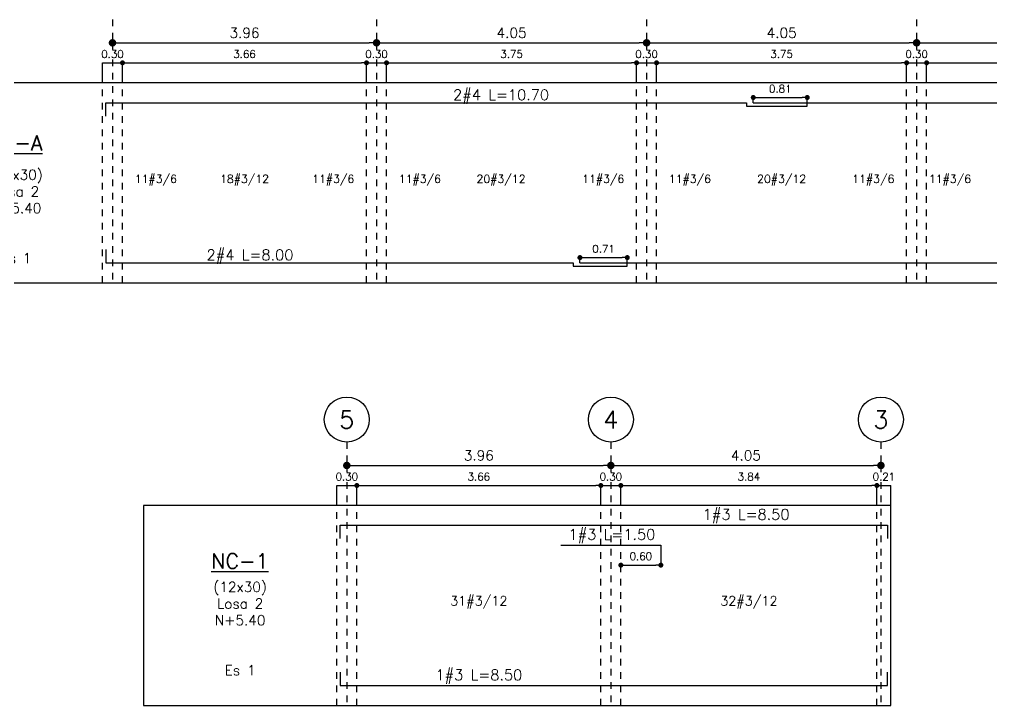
# Model space of a CAD drawing. Header units: millimetres. Extents: x -40 to 125, y -10 to 43.
# Drawn here: x 48.89 to 63.47, y 23.15 to 33.43 of the extents above; entities that cross this region are included whole.
import ezdxf
from ezdxf.enums import TextEntityAlignment as Align

# ---------------------------------------------------------------- set-up
doc = ezdxf.new("R2010")
doc.units = ezdxf.units.MM
doc.header["$LTSCALE"] = 0.01
doc.header["$PDMODE"] = 3
doc.linetypes.add('DASHDOT', pattern=[1, 0.5, -0.25, 0, -0.25])
doc.linetypes.add('DASHED2', pattern=[0.375, 0.25, -0.125])
for name, color, linetype in [('FC_BORDES', 4, 'Continuous'), ('FC_CIRCULO DE EJES', 3, 'Continuous'), ('FC_COTAS', 1, 'Continuous'), ('FC_COTAS @ 75', 1, 'Continuous'), ('FC_COTAS EJES', 1, 'Continuous'), ('FC_COTAS EJES @ 75', 1, 'Continuous'), ('FC_EJES', 1, 'DASHDOT'), ('FC_PROYECCION', 6, 'DASHED2'), ('FC_R-175', 5, 'Continuous'), ('FC_R-175 @ 75', 5, 'Continuous'), ('FC_R-60', 11, 'Continuous'), ('FC_R-80', 11, 'Continuous'), ('FC_R-80 @ 75', 11, 'Continuous'), ('FC_REFUERZO', 5, 'Continuous')]:
    doc.layers.add(name, color=color, linetype=linetype)
doc.styles.add('FC_TEXT', font='romans.shx', dxfattribs={"height": 0.002})
doc.styles.add('FC_TEXT1', font='romans.shx')
doc.styles.get("Standard").update_dxf_attribs({"font": 'romans.shx'})
doc.dimstyles.new('FC_COTAS', dxfattribs={"dimtxt": 0.0015, "dimasz": 0.001, "dimexe": 0, "dimexo": 0, "dimgap": 0.001, "dimtad": 1, "dimtih": 1, "dimtoh": 1, "dimzin": 0, "dimdsep": 46, "dimtxsty": 'FC_TEXT1', "dimblk": 'DOT', "dimcen": 0.09, "dimclrd": 256, "dimclre": 256, "dimclrt": 256, "dimadec": 0, "dimazin": 0, "dimtfac": 1, "dimtix": 1, "dimtmove": 2, "dimatfit": 3, "dimfxl": 1.002, "dimtolj": 1, "dimtzin": 0, "dimlwd": -1, "dimarcsym": 0})
doc.dimstyles.new('FC_COTAS EJES', dxfattribs={"dimtxt": 0.002, "dimasz": 0.0015, "dimexe": 0, "dimexo": 0, "dimgap": 0.001, "dimtad": 1, "dimtih": 1, "dimtoh": 1, "dimzin": 0, "dimdsep": 46, "dimtxsty": 'FC_TEXT1', "dimblk": 'DOT', "dimcen": 0.09, "dimclrd": 256, "dimclre": 256, "dimclrt": 256, "dimadec": 0, "dimazin": 0, "dimtfac": 1, "dimtix": 1, "dimtmove": 2, "dimatfit": 3, "dimfxl": 1.002, "dimtolj": 1, "dimtzin": 0, "dimlwd": -1, "dimarcsym": 0})

# ---------------------------------------------------------------- blocks, each defined once
blk = doc.blocks.new('*D639')
at = {"layer": 'Defpoints', "color": 0, "ltscale": 0.6, "transparency": 16777216}
for p in [(50.132, 32.484), (50.432, 32.484)]:
    blk.add_point(p, dxfattribs=at)
at = {"layer": 'FC_COTAS', "lineweight": -2, "ltscale": 0.6, "transparency": 16777216}
for p, q in [((50.132, 32.484), (50.132, 32.784)), ((50.432, 32.484), (50.432, 32.784))]:
    blk.add_line(p, q, dxfattribs=at)
at = {"layer": 'FC_COTAS', "ltscale": 0.6, "transparency": 16777216}
blk.add_line((50.132, 32.784), (50.432, 32.784), dxfattribs=at)
at = {"layer": 'FC_COTAS', "ltscale": 0.6, "transparency": 16777216, "insert": (50.282, 32.916), "char_height": 0.1125, "attachment_point": 5, "style": 'FC_TEXT1', "bg_fill": 3, "box_fill_scale": 1.1, "bg_fill_color": 256, "bg_fill_true_color": 13158600, "bg_fill_transparency": 0}
blk.add_mtext('\\A1;0.30', dxfattribs=at)
at = {"layer": 'Defpoints', "color": 0, "ltscale": 0.6, "transparency": 16777216}
blk.add_point((50.432, 32.784), dxfattribs=at)
blk = doc.blocks.new('_Dot')
at = {"color": 0, "linetype": 'ByBlock', "lineweight": -2}
blk.add_line((-0.5, 0), (-1, 0), dxfattribs=at)
at = {"color": 0, "linetype": 'ByBlock', "const_width": 0.5}
blk.add_lwpolyline([(-0.25, 0, 1), (0.25, 0, 1)], format="xyb", close=True, dxfattribs=at)
blk = doc.blocks.new('*D640')
at = {"layer": 'Defpoints', "color": 0, "ltscale": 0.6, "transparency": 16777216}
for p in [(54.092, 32.784), (50.432, 32.484), (54.092, 32.484)]:
    blk.add_point(p, dxfattribs=at)
at = {"layer": 'FC_COTAS', "lineweight": -2, "ltscale": 0.6, "transparency": 16777216}
for p, q in [((50.432, 32.484), (50.432, 32.784)), ((54.092, 32.484), (54.092, 32.784))]:
    blk.add_line(p, q, dxfattribs=at)
at = {"layer": 'FC_COTAS', "ltscale": 0.6, "transparency": 16777216}
blk.add_line((50.507, 32.784), (54.017, 32.784), dxfattribs=at)
at = {"layer": 'FC_COTAS', "ltscale": 0.6, "transparency": 16777216, "xscale": 0.075, "yscale": 0.075, "zscale": 0.075, "rotation": 180}
blk.add_blockref('_Dot', (50.432, 32.784), dxfattribs=at)
at = {"layer": 'FC_COTAS', "ltscale": 0.6, "transparency": 16777216, "xscale": 0.075, "yscale": 0.075, "zscale": 0.075}
blk.add_blockref('_Dot', (54.092, 32.784), dxfattribs=at)
at = {"layer": 'FC_COTAS', "ltscale": 0.6, "transparency": 16777216, "insert": (52.262, 32.916), "char_height": 0.1125, "attachment_point": 5, "style": 'FC_TEXT1'}
blk.add_mtext('\\A1;3.66', dxfattribs=at)
blk = doc.blocks.new('*D641')
at = {"layer": 'Defpoints', "color": 0, "ltscale": 0.6, "transparency": 16777216}
for p in [(54.092, 32.484), (54.392, 32.484)]:
    blk.add_point(p, dxfattribs=at)
at = {"layer": 'FC_COTAS', "lineweight": -2, "ltscale": 0.6, "transparency": 16777216}
for p, q in [((54.092, 32.484), (54.092, 32.784)), ((54.392, 32.484), (54.392, 32.784))]:
    blk.add_line(p, q, dxfattribs=at)
at = {"layer": 'FC_COTAS', "ltscale": 0.6, "transparency": 16777216}
blk.add_line((54.092, 32.784), (54.392, 32.784), dxfattribs=at)
at = {"layer": 'FC_COTAS', "ltscale": 0.6, "transparency": 16777216, "insert": (54.242, 32.916), "char_height": 0.1125, "attachment_point": 5, "style": 'FC_TEXT1', "bg_fill": 3, "box_fill_scale": 1.1, "bg_fill_color": 256, "bg_fill_true_color": 13158600, "bg_fill_transparency": 0}
blk.add_mtext('\\A1;0.30', dxfattribs=at)
at = {"layer": 'Defpoints', "color": 0, "ltscale": 0.6, "transparency": 16777216}
blk.add_point((54.392, 32.784), dxfattribs=at)
blk = doc.blocks.new('*D642')
at = {"layer": 'Defpoints', "color": 0, "ltscale": 0.6, "transparency": 16777216}
for p in [(50.282, 33.084), (54.242, 33.084), (54.242, 33.084)]:
    blk.add_point(p, dxfattribs=at)
at = {"layer": 'FC_COTAS EJES', "ltscale": 0.6, "transparency": 16777216}
blk.add_line((50.394, 33.084), (54.129, 33.084), dxfattribs=at)
at = {"layer": 'FC_COTAS EJES', "ltscale": 0.6, "transparency": 16777216, "xscale": 0.1125, "yscale": 0.1125, "zscale": 0.1125, "rotation": 180}
blk.add_blockref('_Dot', (50.282, 33.084), dxfattribs=at)
at = {"layer": 'FC_COTAS EJES', "ltscale": 0.6, "transparency": 16777216, "xscale": 0.1125, "yscale": 0.1125, "zscale": 0.1125}
blk.add_blockref('_Dot', (54.242, 33.084), dxfattribs=at)
at = {"layer": 'FC_COTAS EJES', "ltscale": 0.6, "transparency": 16777216, "insert": (52.262, 33.234), "char_height": 0.15, "attachment_point": 5, "style": 'FC_TEXT1'}
blk.add_mtext('\\A1;3.96', dxfattribs=at)
blk = doc.blocks.new('*D643')
at = {"layer": 'Defpoints', "color": 0, "ltscale": 0.6, "transparency": 16777216}
for p in [(54.242, 33.084), (58.292, 33.084), (58.292, 33.084)]:
    blk.add_point(p, dxfattribs=at)
at = {"layer": 'FC_COTAS', "ltscale": 0.6, "transparency": 16777216}
blk.add_line((54.354, 33.084), (58.179, 33.084), dxfattribs=at)
at = {"layer": 'FC_COTAS', "ltscale": 0.6, "transparency": 16777216, "xscale": 0.1125, "yscale": 0.1125, "zscale": 0.1125, "rotation": 180}
blk.add_blockref('_Dot', (54.242, 33.084), dxfattribs=at)
at = {"layer": 'FC_COTAS', "ltscale": 0.6, "transparency": 16777216, "xscale": 0.1125, "yscale": 0.1125, "zscale": 0.1125}
blk.add_blockref('_Dot', (58.292, 33.084), dxfattribs=at)
at = {"layer": 'FC_COTAS', "ltscale": 0.6, "transparency": 16777216, "insert": (56.267, 33.234), "char_height": 0.15, "attachment_point": 5, "style": 'FC_TEXT1'}
blk.add_mtext('\\A1;4.05', dxfattribs=at)
blk = doc.blocks.new('*D644')
at = {"layer": 'Defpoints', "color": 0, "ltscale": 0.6, "transparency": 16777216}
for p in [(58.292, 33.084), (62.342, 33.084), (62.342, 33.084)]:
    blk.add_point(p, dxfattribs=at)
at = {"layer": 'FC_COTAS', "ltscale": 0.6, "transparency": 16777216}
blk.add_line((58.404, 33.084), (62.229, 33.084), dxfattribs=at)
at = {"layer": 'FC_COTAS', "ltscale": 0.6, "transparency": 16777216, "xscale": 0.1125, "yscale": 0.1125, "zscale": 0.1125, "rotation": 180}
blk.add_blockref('_Dot', (58.292, 33.084), dxfattribs=at)
at = {"layer": 'FC_COTAS', "ltscale": 0.6, "transparency": 16777216, "xscale": 0.1125, "yscale": 0.1125, "zscale": 0.1125}
blk.add_blockref('_Dot', (62.342, 33.084), dxfattribs=at)
at = {"layer": 'FC_COTAS', "ltscale": 0.6, "transparency": 16777216, "insert": (60.317, 33.234), "char_height": 0.15, "attachment_point": 5, "style": 'FC_TEXT1'}
blk.add_mtext('\\A1;4.05', dxfattribs=at)
blk = doc.blocks.new('*D645')
at = {"layer": 'Defpoints', "color": 0, "ltscale": 0.6, "transparency": 16777216}
for p in [(62.342, 33.084), (66.812, 33.084), (66.812, 33.084)]:
    blk.add_point(p, dxfattribs=at)
at = {"layer": 'FC_COTAS', "ltscale": 0.6, "transparency": 16777216}
blk.add_line((62.454, 33.084), (66.699, 33.084), dxfattribs=at)
at = {"layer": 'FC_COTAS', "ltscale": 0.6, "transparency": 16777216, "xscale": 0.1125, "yscale": 0.1125, "zscale": 0.1125, "rotation": 180}
blk.add_blockref('_Dot', (62.342, 33.084), dxfattribs=at)
at = {"layer": 'FC_COTAS', "ltscale": 0.6, "transparency": 16777216, "xscale": 0.1125, "yscale": 0.1125, "zscale": 0.1125}
blk.add_blockref('_Dot', (66.812, 33.084), dxfattribs=at)
at = {"layer": 'FC_COTAS', "ltscale": 0.6, "transparency": 16777216, "insert": (64.577, 33.234), "char_height": 0.15, "attachment_point": 5, "style": 'FC_TEXT1'}
blk.add_mtext('\\A1;4.47', dxfattribs=at)
blk = doc.blocks.new('*D646')
at = {"layer": 'Defpoints', "color": 0, "ltscale": 0.6, "transparency": 16777216}
for p in [(58.142, 32.784), (54.392, 32.484), (58.142, 32.484)]:
    blk.add_point(p, dxfattribs=at)
at = {"layer": 'FC_COTAS', "lineweight": -2, "ltscale": 0.6, "transparency": 16777216}
for p, q in [((54.392, 32.484), (54.392, 32.784)), ((58.142, 32.484), (58.142, 32.784))]:
    blk.add_line(p, q, dxfattribs=at)
at = {"layer": 'FC_COTAS', "ltscale": 0.6, "transparency": 16777216}
blk.add_line((54.467, 32.784), (58.067, 32.784), dxfattribs=at)
at = {"layer": 'FC_COTAS', "ltscale": 0.6, "transparency": 16777216, "xscale": 0.075, "yscale": 0.075, "zscale": 0.075, "rotation": 180}
blk.add_blockref('_Dot', (54.392, 32.784), dxfattribs=at)
at = {"layer": 'FC_COTAS', "ltscale": 0.6, "transparency": 16777216, "xscale": 0.075, "yscale": 0.075, "zscale": 0.075}
blk.add_blockref('_Dot', (58.142, 32.784), dxfattribs=at)
at = {"layer": 'FC_COTAS', "ltscale": 0.6, "transparency": 16777216, "insert": (56.267, 32.916), "char_height": 0.1125, "attachment_point": 5, "style": 'FC_TEXT1'}
blk.add_mtext('\\A1;3.75', dxfattribs=at)
blk = doc.blocks.new('*D647')
at = {"layer": 'Defpoints', "color": 0, "ltscale": 0.6, "transparency": 16777216}
for p in [(58.142, 32.484), (58.442, 32.484)]:
    blk.add_point(p, dxfattribs=at)
at = {"layer": 'FC_COTAS', "lineweight": -2, "ltscale": 0.6, "transparency": 16777216}
for p, q in [((58.142, 32.484), (58.142, 32.784)), ((58.442, 32.484), (58.442, 32.784))]:
    blk.add_line(p, q, dxfattribs=at)
at = {"layer": 'FC_COTAS', "ltscale": 0.6, "transparency": 16777216}
blk.add_line((58.142, 32.784), (58.442, 32.784), dxfattribs=at)
at = {"layer": 'FC_COTAS', "ltscale": 0.6, "transparency": 16777216, "insert": (58.292, 32.916), "char_height": 0.1125, "attachment_point": 5, "style": 'FC_TEXT1', "bg_fill": 3, "box_fill_scale": 1.1, "bg_fill_color": 256, "bg_fill_true_color": 13158600, "bg_fill_transparency": 0}
blk.add_mtext('\\A1;0.30', dxfattribs=at)
at = {"layer": 'Defpoints', "color": 0, "ltscale": 0.6, "transparency": 16777216}
blk.add_point((58.442, 32.784), dxfattribs=at)
blk = doc.blocks.new('*D648')
at = {"layer": 'Defpoints', "color": 0, "ltscale": 0.6, "transparency": 16777216}
for p in [(62.192, 32.784), (58.442, 32.484), (62.192, 32.484)]:
    blk.add_point(p, dxfattribs=at)
at = {"layer": 'FC_COTAS', "lineweight": -2, "ltscale": 0.6, "transparency": 16777216}
for p, q in [((58.442, 32.484), (58.442, 32.784)), ((62.192, 32.484), (62.192, 32.784))]:
    blk.add_line(p, q, dxfattribs=at)
at = {"layer": 'FC_COTAS', "ltscale": 0.6, "transparency": 16777216}
blk.add_line((58.517, 32.784), (62.117, 32.784), dxfattribs=at)
at = {"layer": 'FC_COTAS', "ltscale": 0.6, "transparency": 16777216, "xscale": 0.075, "yscale": 0.075, "zscale": 0.075, "rotation": 180}
blk.add_blockref('_Dot', (58.442, 32.784), dxfattribs=at)
at = {"layer": 'FC_COTAS', "ltscale": 0.6, "transparency": 16777216, "xscale": 0.075, "yscale": 0.075, "zscale": 0.075}
blk.add_blockref('_Dot', (62.192, 32.784), dxfattribs=at)
at = {"layer": 'FC_COTAS', "ltscale": 0.6, "transparency": 16777216, "insert": (60.317, 32.916), "char_height": 0.1125, "attachment_point": 5, "style": 'FC_TEXT1'}
blk.add_mtext('\\A1;3.75', dxfattribs=at)
blk = doc.blocks.new('*D649')
at = {"layer": 'Defpoints', "color": 0, "ltscale": 0.6, "transparency": 16777216}
for p in [(62.192, 32.484), (62.492, 32.484)]:
    blk.add_point(p, dxfattribs=at)
at = {"layer": 'FC_COTAS', "lineweight": -2, "ltscale": 0.6, "transparency": 16777216}
for p, q in [((62.192, 32.484), (62.192, 32.784)), ((62.492, 32.484), (62.492, 32.784))]:
    blk.add_line(p, q, dxfattribs=at)
at = {"layer": 'FC_COTAS', "ltscale": 0.6, "transparency": 16777216}
blk.add_line((62.192, 32.784), (62.492, 32.784), dxfattribs=at)
at = {"layer": 'FC_COTAS', "ltscale": 0.6, "transparency": 16777216, "insert": (62.342, 32.916), "char_height": 0.1125, "attachment_point": 5, "style": 'FC_TEXT1', "bg_fill": 3, "box_fill_scale": 1.1, "bg_fill_color": 256, "bg_fill_true_color": 13158600, "bg_fill_transparency": 0}
blk.add_mtext('\\A1;0.30', dxfattribs=at)
at = {"layer": 'Defpoints', "color": 0, "ltscale": 0.6, "transparency": 16777216}
blk.add_point((62.492, 32.784), dxfattribs=at)
blk = doc.blocks.new('*D650')
at = {"layer": 'Defpoints', "color": 0, "ltscale": 0.6, "transparency": 16777216}
for p in [(66.662, 32.784), (62.492, 32.484), (66.662, 32.484)]:
    blk.add_point(p, dxfattribs=at)
at = {"layer": 'FC_COTAS', "lineweight": -2, "ltscale": 0.6, "transparency": 16777216}
for p, q in [((62.492, 32.484), (62.492, 32.784)), ((66.662, 32.484), (66.662, 32.784))]:
    blk.add_line(p, q, dxfattribs=at)
at = {"layer": 'FC_COTAS', "ltscale": 0.6, "transparency": 16777216}
blk.add_line((62.567, 32.784), (66.587, 32.784), dxfattribs=at)
at = {"layer": 'FC_COTAS', "ltscale": 0.6, "transparency": 16777216, "xscale": 0.075, "yscale": 0.075, "zscale": 0.075, "rotation": 180}
blk.add_blockref('_Dot', (62.492, 32.784), dxfattribs=at)
at = {"layer": 'FC_COTAS', "ltscale": 0.6, "transparency": 16777216, "xscale": 0.075, "yscale": 0.075, "zscale": 0.075}
blk.add_blockref('_Dot', (66.662, 32.784), dxfattribs=at)
at = {"layer": 'FC_COTAS', "ltscale": 0.6, "transparency": 16777216, "insert": (64.577, 32.916), "char_height": 0.1125, "attachment_point": 5, "style": 'FC_TEXT1'}
blk.add_mtext('\\A1;4.17', dxfattribs=at)
blk = doc.blocks.new('FC_B_Eje')
at = {"layer": 'FC_CIRCULO DE EJES', "ltscale": 1.5}
blk.add_circle((0, 0), 0.0045, dxfattribs=at)
at = {"ltscale": 1.5, "style": 'FC_TEXT1'}
blk.add_attdef('EJE', text='', height=0.0035, dxfattribs=at).set_placement((0, 0), align=Align.MIDDLE_CENTER)
blk = doc.blocks.new('*D659')
at = {"layer": 'Defpoints', "color": 0, "ltscale": 0.6, "transparency": 16777216}
for p in [(53.646, 26.147), (53.946, 26.147)]:
    blk.add_point(p, dxfattribs=at)
at = {"layer": 'FC_COTAS', "lineweight": -2, "ltscale": 0.6, "transparency": 16777216}
for p, q in [((53.646, 26.147), (53.646, 26.447)), ((53.946, 26.147), (53.946, 26.447))]:
    blk.add_line(p, q, dxfattribs=at)
at = {"layer": 'FC_COTAS', "ltscale": 0.6, "transparency": 16777216}
blk.add_line((53.646, 26.447), (53.946, 26.447), dxfattribs=at)
at = {"layer": 'FC_COTAS', "ltscale": 0.6, "transparency": 16777216, "insert": (53.796, 26.579), "char_height": 0.1125, "attachment_point": 5, "style": 'FC_TEXT1', "bg_fill": 3, "box_fill_scale": 1.1, "bg_fill_color": 256, "bg_fill_true_color": 13158600, "bg_fill_transparency": 0}
blk.add_mtext('\\A1;0.30', dxfattribs=at)
at = {"layer": 'Defpoints', "color": 0, "ltscale": 0.6, "transparency": 16777216}
blk.add_point((53.946, 26.447), dxfattribs=at)
blk = doc.blocks.new('*D660')
at = {"layer": 'Defpoints', "color": 0, "ltscale": 0.6, "transparency": 16777216}
for p in [(57.606, 26.447), (53.946, 26.147), (57.606, 26.147)]:
    blk.add_point(p, dxfattribs=at)
at = {"layer": 'FC_COTAS', "lineweight": -2, "ltscale": 0.6, "transparency": 16777216}
for p, q in [((53.946, 26.147), (53.946, 26.447)), ((57.606, 26.147), (57.606, 26.447))]:
    blk.add_line(p, q, dxfattribs=at)
at = {"layer": 'FC_COTAS', "ltscale": 0.6, "transparency": 16777216}
blk.add_line((54.021, 26.447), (57.531, 26.447), dxfattribs=at)
at = {"layer": 'FC_COTAS', "ltscale": 0.6, "transparency": 16777216, "xscale": 0.075, "yscale": 0.075, "zscale": 0.075, "rotation": 180}
blk.add_blockref('_Dot', (53.946, 26.447), dxfattribs=at)
at = {"layer": 'FC_COTAS', "ltscale": 0.6, "transparency": 16777216, "xscale": 0.075, "yscale": 0.075, "zscale": 0.075}
blk.add_blockref('_Dot', (57.606, 26.447), dxfattribs=at)
at = {"layer": 'FC_COTAS', "ltscale": 0.6, "transparency": 16777216, "insert": (55.776, 26.579), "char_height": 0.1125, "attachment_point": 5, "style": 'FC_TEXT1'}
blk.add_mtext('\\A1;3.66', dxfattribs=at)
blk = doc.blocks.new('*D661')
at = {"layer": 'Defpoints', "color": 0, "ltscale": 0.6, "transparency": 16777216}
for p in [(57.606, 26.147), (57.906, 26.147)]:
    blk.add_point(p, dxfattribs=at)
at = {"layer": 'FC_COTAS', "lineweight": -2, "ltscale": 0.6, "transparency": 16777216}
for p, q in [((57.606, 26.147), (57.606, 26.447)), ((57.906, 26.147), (57.906, 26.447))]:
    blk.add_line(p, q, dxfattribs=at)
at = {"layer": 'FC_COTAS', "ltscale": 0.6, "transparency": 16777216}
blk.add_line((57.606, 26.447), (57.906, 26.447), dxfattribs=at)
at = {"layer": 'FC_COTAS', "ltscale": 0.6, "transparency": 16777216, "insert": (57.756, 26.579), "char_height": 0.1125, "attachment_point": 5, "style": 'FC_TEXT1', "bg_fill": 3, "box_fill_scale": 1.1, "bg_fill_color": 256, "bg_fill_true_color": 13158600, "bg_fill_transparency": 0}
blk.add_mtext('\\A1;0.30', dxfattribs=at)
at = {"layer": 'Defpoints', "color": 0, "ltscale": 0.6, "transparency": 16777216}
blk.add_point((57.906, 26.447), dxfattribs=at)
blk = doc.blocks.new('*D662')
at = {"layer": 'Defpoints', "color": 0, "ltscale": 0.6, "transparency": 16777216}
for p in [(53.796, 26.747), (57.756, 26.747), (57.756, 26.747)]:
    blk.add_point(p, dxfattribs=at)
at = {"layer": 'FC_COTAS EJES', "ltscale": 0.6, "transparency": 16777216}
blk.add_line((53.908, 26.747), (57.643, 26.747), dxfattribs=at)
at = {"layer": 'FC_COTAS EJES', "ltscale": 0.6, "transparency": 16777216, "xscale": 0.1125, "yscale": 0.1125, "zscale": 0.1125, "rotation": 180}
blk.add_blockref('_Dot', (53.796, 26.747), dxfattribs=at)
at = {"layer": 'FC_COTAS EJES', "ltscale": 0.6, "transparency": 16777216, "xscale": 0.1125, "yscale": 0.1125, "zscale": 0.1125}
blk.add_blockref('_Dot', (57.756, 26.747), dxfattribs=at)
at = {"layer": 'FC_COTAS EJES', "ltscale": 0.6, "transparency": 16777216, "insert": (55.776, 26.897), "char_height": 0.15, "attachment_point": 5, "style": 'FC_TEXT1'}
blk.add_mtext('\\A1;3.96', dxfattribs=at)
blk = doc.blocks.new('*D663')
at = {"layer": 'Defpoints', "color": 0, "ltscale": 0.6, "transparency": 16777216}
for p in [(57.756, 26.747), (61.806, 26.747), (61.806, 26.747)]:
    blk.add_point(p, dxfattribs=at)
at = {"layer": 'FC_COTAS', "ltscale": 0.6, "transparency": 16777216}
blk.add_line((57.868, 26.747), (61.693, 26.747), dxfattribs=at)
at = {"layer": 'FC_COTAS', "ltscale": 0.6, "transparency": 16777216, "xscale": 0.1125, "yscale": 0.1125, "zscale": 0.1125, "rotation": 180}
blk.add_blockref('_Dot', (57.756, 26.747), dxfattribs=at)
at = {"layer": 'FC_COTAS', "ltscale": 0.6, "transparency": 16777216, "xscale": 0.1125, "yscale": 0.1125, "zscale": 0.1125}
blk.add_blockref('_Dot', (61.806, 26.747), dxfattribs=at)
at = {"layer": 'FC_COTAS', "ltscale": 0.6, "transparency": 16777216, "insert": (59.781, 26.897), "char_height": 0.15, "attachment_point": 5, "style": 'FC_TEXT1'}
blk.add_mtext('\\A1;4.05', dxfattribs=at)
blk = doc.blocks.new('*D664')
at = {"layer": 'Defpoints', "color": 0, "ltscale": 0.6, "transparency": 16777216}
for p in [(61.746, 26.447), (57.906, 26.147), (61.746, 26.147)]:
    blk.add_point(p, dxfattribs=at)
at = {"layer": 'FC_COTAS', "lineweight": -2, "ltscale": 0.6, "transparency": 16777216}
for p, q in [((57.906, 26.147), (57.906, 26.447)), ((61.746, 26.147), (61.746, 26.447))]:
    blk.add_line(p, q, dxfattribs=at)
at = {"layer": 'FC_COTAS', "ltscale": 0.6, "transparency": 16777216}
blk.add_line((57.981, 26.447), (61.671, 26.447), dxfattribs=at)
at = {"layer": 'FC_COTAS', "ltscale": 0.6, "transparency": 16777216, "xscale": 0.075, "yscale": 0.075, "zscale": 0.075, "rotation": 180}
blk.add_blockref('_Dot', (57.906, 26.447), dxfattribs=at)
at = {"layer": 'FC_COTAS', "ltscale": 0.6, "transparency": 16777216, "xscale": 0.075, "yscale": 0.075, "zscale": 0.075}
blk.add_blockref('_Dot', (61.746, 26.447), dxfattribs=at)
at = {"layer": 'FC_COTAS', "ltscale": 0.6, "transparency": 16777216, "insert": (59.826, 26.579), "char_height": 0.1125, "attachment_point": 5, "style": 'FC_TEXT1'}
blk.add_mtext('\\A1;3.84', dxfattribs=at)
blk = doc.blocks.new('*D665')
at = {"layer": 'Defpoints', "color": 0, "ltscale": 0.6, "transparency": 16777216}
for p in [(61.746, 26.147), (61.956, 26.147)]:
    blk.add_point(p, dxfattribs=at)
at = {"layer": 'FC_COTAS', "lineweight": -2, "ltscale": 0.6, "transparency": 16777216}
for p, q in [((61.746, 26.147), (61.746, 26.447)), ((61.956, 26.147), (61.956, 26.447))]:
    blk.add_line(p, q, dxfattribs=at)
at = {"layer": 'FC_COTAS', "ltscale": 0.6, "transparency": 16777216}
blk.add_line((61.746, 26.447), (61.956, 26.447), dxfattribs=at)
at = {"layer": 'FC_COTAS', "ltscale": 0.6, "transparency": 16777216, "insert": (61.851, 26.579), "char_height": 0.1125, "attachment_point": 5, "style": 'FC_TEXT1', "bg_fill": 3, "box_fill_scale": 1.1, "bg_fill_color": 256, "bg_fill_true_color": 13158600, "bg_fill_transparency": 0}
blk.add_mtext('\\A1;0.21', dxfattribs=at)
at = {"layer": 'Defpoints', "color": 0, "ltscale": 0.6, "transparency": 16777216}
blk.add_point((61.956, 26.447), dxfattribs=at)
blk = doc.blocks.new('*D600')
at = {"layer": 'Defpoints', "color": 0, "ltscale": 0.6, "transparency": 16777216}
for p in [(57.292, 29.784), (58.002, 29.864), (58.002, 29.734)]:
    blk.add_point(p, dxfattribs=at)
at = {"layer": 'FC_COTAS EJES', "lineweight": -2, "ltscale": 0.6, "transparency": 16777216}
for p, q in [((57.292, 29.784), (57.292, 29.864)), ((58.002, 29.734), (58.002, 29.864))]:
    blk.add_line(p, q, dxfattribs=at)
at = {"layer": 'FC_COTAS EJES', "ltscale": 0.6, "transparency": 16777216}
blk.add_line((57.367, 29.864), (57.927, 29.864), dxfattribs=at)
at = {"layer": 'FC_COTAS EJES', "ltscale": 0.6, "transparency": 16777216, "xscale": 0.075, "yscale": 0.075, "zscale": 0.075, "rotation": 180}
blk.add_blockref('_Dot', (57.292, 29.864), dxfattribs=at)
at = {"layer": 'FC_COTAS EJES', "ltscale": 0.6, "transparency": 16777216, "xscale": 0.075, "yscale": 0.075, "zscale": 0.075}
blk.add_blockref('_Dot', (58.002, 29.864), dxfattribs=at)
at = {"layer": 'FC_COTAS EJES', "ltscale": 0.6, "transparency": 16777216, "insert": (57.647, 29.996), "char_height": 0.1125, "attachment_point": 5, "style": 'FC_TEXT1'}
blk.add_mtext('\\A1;0.71', dxfattribs=at)
blk = doc.blocks.new('*D602')
at = {"layer": 'Defpoints', "color": 0, "ltscale": 0.6, "transparency": 16777216}
for p in [(60.702, 32.264), (59.892, 32.184), (60.702, 32.134)]:
    blk.add_point(p, dxfattribs=at)
at = {"layer": 'FC_COTAS EJES', "lineweight": -2, "ltscale": 0.6, "transparency": 16777216}
for p, q in [((59.892, 32.184), (59.892, 32.264)), ((60.702, 32.134), (60.702, 32.264))]:
    blk.add_line(p, q, dxfattribs=at)
at = {"layer": 'FC_COTAS EJES', "ltscale": 0.6, "transparency": 16777216}
blk.add_line((59.967, 32.264), (60.627, 32.264), dxfattribs=at)
at = {"layer": 'FC_COTAS EJES', "ltscale": 0.6, "transparency": 16777216, "xscale": 0.075, "yscale": 0.075, "zscale": 0.075, "rotation": 180}
blk.add_blockref('_Dot', (59.892, 32.264), dxfattribs=at)
at = {"layer": 'FC_COTAS EJES', "ltscale": 0.6, "transparency": 16777216, "xscale": 0.075, "yscale": 0.075, "zscale": 0.075}
blk.add_blockref('_Dot', (60.702, 32.264), dxfattribs=at)
at = {"layer": 'FC_COTAS EJES', "ltscale": 0.6, "transparency": 16777216, "insert": (60.297, 32.396), "char_height": 0.1125, "attachment_point": 5, "style": 'FC_TEXT1'}
blk.add_mtext('\\A1;0.81', dxfattribs=at)
blk = doc.blocks.new('*D603')
at = {"layer": 'Defpoints', "color": 0, "ltscale": 0.6, "transparency": 16777216}
for p in [(58.506, 25.553), (57.906, 25.253), (58.506, 25.253)]:
    blk.add_point(p, dxfattribs=at)
at = {"layer": 'FC_COTAS', "lineweight": -2, "ltscale": 0.6, "transparency": 16777216}
blk.add_line((58.506, 25.553), (58.506, 25.253), dxfattribs=at)
at = {"layer": 'FC_COTAS', "ltscale": 0.6, "transparency": 16777216}
blk.add_line((57.981, 25.253), (58.431, 25.253), dxfattribs=at)
at = {"layer": 'FC_COTAS', "ltscale": 0.6, "transparency": 16777216, "xscale": 0.075, "yscale": 0.075, "zscale": 0.075, "rotation": 180}
blk.add_blockref('_Dot', (57.906, 25.253), dxfattribs=at)
at = {"layer": 'FC_COTAS', "ltscale": 0.6, "transparency": 16777216, "xscale": 0.075, "yscale": 0.075, "zscale": 0.075}
blk.add_blockref('_Dot', (58.506, 25.253), dxfattribs=at)
at = {"layer": 'FC_COTAS', "ltscale": 0.6, "transparency": 16777216, "insert": (58.206, 25.385), "char_height": 0.1125, "attachment_point": 5, "style": 'FC_TEXT1'}
blk.add_mtext('\\A1;0.60', dxfattribs=at)

msp = doc.modelspace()

# ---------------------------------------------------------------- linework, layer by layer
at = {"layer": 'FC_BORDES'}
for points in [[(47.532, 29.484), (66.962, 29.484), (66.962, 32.484), (47.532, 32.484)], [(50.746, 23.147), (61.956, 23.147), (61.956, 26.147), (50.746, 26.147)]]:
    msp.add_lwpolyline(points, close=True, dxfattribs=at)
at = {"layer": 'FC_EJES', "ltscale": 0.6}
for p, q in [((50.282, 33.434), (50.282, 29.484)), ((54.242, 33.434), (54.242, 29.484)), ((58.292, 33.434), (58.292, 29.484)), ((62.342, 33.434), (62.342, 29.484)), ((53.796, 27.097), (53.796, 23.147)), ((57.756, 27.097), (57.756, 23.147)), ((61.806, 27.097), (61.806, 23.147))]:
    msp.add_line(p, q, dxfattribs=at)
at = {"layer": 'FC_PROYECCION', "ltscale": 0.6}
for p, q in [((50.132, 29.484), (50.132, 32.484)), ((50.432, 29.484), (50.432, 32.484)), ((54.092, 29.484), (54.092, 32.484)), ((54.392, 29.484), (54.392, 32.484)), ((58.142, 29.484), (58.142, 32.484)), ((58.442, 29.484), (58.442, 32.484)), ((62.192, 29.484), (62.192, 32.484)), ((62.492, 29.484), (62.492, 32.484))]:
    msp.add_line(p, q, dxfattribs=at)
at = {"layer": 'FC_PROYECCION'}
for p, q in [((53.646, 23.147), (53.646, 26.147)), ((53.946, 23.147), (53.946, 26.147)), ((57.606, 23.147), (57.606, 26.147)), ((57.906, 23.147), (57.906, 26.147)), ((61.746, 23.147), (61.746, 26.147))]:
    msp.add_line(p, q, dxfattribs=at)
at = {"layer": 'FC_REFUERZO'}
msp.add_line((57.006, 25.553), (58.506, 25.553), dxfattribs=at)
for points in [[(50.182, 31.984), (50.182, 32.184), (59.792, 32.184), (59.792, 32.134), (60.702, 32.134)], [(59.892, 32.184), (66.912, 32.184), (66.912, 31.984)], [(50.182, 29.984), (50.182, 29.784), (57.192, 29.784), (57.192, 29.734), (58.002, 29.734)], [(57.292, 29.784), (66.912, 29.784), (66.912, 29.984)], [(53.696, 25.653), (53.696, 25.853), (61.906, 25.853), (61.906, 25.653)], [(53.696, 23.647), (53.696, 23.447), (61.906, 23.447), (61.906, 23.647)]]:
    msp.add_lwpolyline(points, dxfattribs=at)

# ---------------------------------------------------------------- block references
at = {"layer": 'FC_R-175'}
ref = msp.add_blockref('FC_B_Eje', (53.796, 27.435), dxfattribs=dict(at, xscale=75, yscale=75, zscale=75))
ref.add_attrib('EJE', '5', dxfattribs={"layer": '0', "color": 0, "ltscale": 1.5, "height": 0.263, "style": 'FC_TEXT1'}).set_placement((53.796, 27.435), align=Align.MIDDLE_CENTER)
ref = msp.add_blockref('FC_B_Eje', (57.756, 27.435), dxfattribs=dict(at, xscale=75, yscale=75, zscale=75))
ref.add_attrib('EJE', '4', dxfattribs={"layer": '0', "color": 0, "ltscale": 1.5, "height": 0.263, "style": 'FC_TEXT1'}).set_placement((57.756, 27.435), align=Align.MIDDLE_CENTER)
ref = msp.add_blockref('FC_B_Eje', (61.806, 27.435), dxfattribs=dict(at, xscale=75, yscale=75, zscale=75))
ref.add_attrib('EJE', '3', dxfattribs={"layer": '0', "color": 0, "ltscale": 1.5, "height": 0.263, "style": 'FC_TEXT1'}).set_placement((61.806, 27.435), align=Align.MIDDLE_CENTER)

# ---------------------------------------------------------------- texts
at = {"layer": 'FC_R-175 @ 75', "char_height": 0.225, "width": 1.05225, "attachment_point": 5, "style": 'FC_TEXT'}
for s, insert in [('{\\LVC-A}', (48.832, 31.584)), ('{\\LNC-1}', (52.193, 25.314))]:
    msp.add_mtext(s, dxfattribs=dict(at, insert=insert))
at = {"layer": 'FC_R-60'}
for s, height, p in [('11#3/6', 0.12, (50.932, 30.984)), ('18#3/12', 0.12, (52.262, 30.984)), ('11#3/6', 0.12, (53.592, 30.984)), ('11#3/6', 0.12, (54.892, 30.984)), ('20#3/12', 0.12, (56.109, 30.984)), ('11#3/6', 0.12, (57.642, 30.984)), ('11#3/6', 0.12, (58.942, 30.984)), ('20#3/12', 0.12, (60.317, 30.984)), ('11#3/6', 0.12, (61.692, 30.984)), ('11#3/6', 0.12, (62.842, 30.984)), ('31#3/12', 0.14, (55.776, 24.647)), ('32#3/12', 0.14, (59.826, 24.647))]:
    msp.add_text(s, height=height, dxfattribs=at).set_placement(p, align=Align.CENTER)
at = {"layer": 'FC_R-80'}
for s, p in [('2#4 L=10.70', (56.109, 32.224)), ('2#4 L=8.00', (52.344, 29.824)), ('1#3 L=8.50', (59.784, 25.933)), ('1#3 L=1.50', (57.772, 25.633)), ('1#3 L=8.50', (55.776, 23.527))]:
    msp.add_text(s, height=0.16, dxfattribs=at).set_placement(p, align=Align.CENTER)
at = {"layer": 'FC_R-80 @ 75', "char_height": 0.15, "width": 1.88721, "attachment_point": 5, "style": 'FC_TEXT'}
for s, insert in [('(30x30)\\PLosa 2  \\PN+5.40\\P\\P\\PEs 1', (48.835, 30.48)), ('(12x30)\\PLosa 2  \\PN+5.40\\P\\P\\PEs 1', (52.196, 24.301))]:
    msp.add_mtext(s, dxfattribs=dict(at, insert=insert))

# ---------------------------------------------------------------- dimensions: what is measured, and where the dimension line sits
at = {"layer": 'FC_COTAS @ 75', "ltscale": 0.6}
for base, p1, p2, dimstyle, picture, middle in [((62.342, 33.084), (58.292, 33.084), (62.342, 33.084), 'FC_COTAS EJES', '*D644', (60.317, 33.234)), ((66.812, 33.084), (62.342, 33.084), (66.812, 33.084), 'FC_COTAS EJES', '*D645', (64.577, 33.234)), ((58.506, 25.253), (57.906, 25.253), (58.506, 25.553), 'FC_COTAS', '*D603', (58.206, 25.385))]:
    dim = msp.add_linear_dim(base=base, p1=p1, p2=p2, dimstyle=dimstyle, override={"dimscale": 75, "dimtix": 1, "dimtofl": 1, "dimtmove": 2, "dimatfit": 3}, dxfattribs=at)
    dim.commit()
    dim.dimension.update_dxf_attribs({"geometry": picture, "text_midpoint": middle})
at = {"layer": 'FC_COTAS EJES @ 75', "ltscale": 0.6}
for base, p1, p2, picture, middle in [((60.702, 32.264), (59.892, 32.184), (60.702, 32.134), '*D602', (60.297, 32.396)), ((58.002, 29.864), (57.292, 29.784), (58.002, 29.734), '*D600', (57.647, 29.996))]:
    dim = msp.add_linear_dim(base=base, p1=p1, p2=p2, dimstyle='FC_COTAS', override={"dimscale": 75, "dimtix": 1, "dimtofl": 1, "dimtmove": 2, "dimatfit": 3}, dxfattribs=at)
    dim.commit()
    dim.dimension.update_dxf_attribs({"geometry": picture, "text_midpoint": middle})

# ---------------------------------------------------------------- next in the draw order: dimensions: what is measured, and where the dimension line sits
at = {"layer": 'FC_COTAS @ 75', "ltscale": 0.6}
for base, p1, p2, picture, middle in [((50.432, 32.784), (50.132, 32.484), (50.432, 32.484), '*D639', (50.282, 32.916)), ((53.946, 26.447), (53.646, 26.147), (53.946, 26.147), '*D659', (53.796, 26.579))]:
    dim = msp.add_linear_dim(base=base, p1=p1, p2=p2, dimstyle='FC_COTAS', override={"dimscale": 75, "dimtix": 1, "dimtofl": 1, "dimtmove": 2, "dimatfit": 3, "dimtfill": 1}, dxfattribs=at)
    dim.commit()
    dim.dimension.update_dxf_attribs({"geometry": picture, "text_midpoint": middle})

# ---------------------------------------------------------------- next in the draw order: dimensions: what is measured, and where the dimension line sits
for base, p1, p2, picture, middle in [((54.092, 32.784), (50.432, 32.484), (54.092, 32.484), '*D640', (52.262, 32.916)), ((57.606, 26.447), (53.946, 26.147), (57.606, 26.147), '*D660', (55.776, 26.579))]:
    dim = msp.add_linear_dim(base=base, p1=p1, p2=p2, dimstyle='FC_COTAS', override={"dimscale": 75, "dimtix": 1, "dimtofl": 1, "dimtmove": 2, "dimatfit": 3}, dxfattribs=at)
    dim.commit()
    dim.dimension.update_dxf_attribs({"geometry": picture, "text_midpoint": middle})

# ---------------------------------------------------------------- next in the draw order: dimensions: what is measured, and where the dimension line sits
for base, p1, p2, picture, middle in [((54.392, 32.784), (54.092, 32.484), (54.392, 32.484), '*D641', (54.242, 32.916)), ((57.906, 26.447), (57.606, 26.147), (57.906, 26.147), '*D661', (57.756, 26.579))]:
    dim = msp.add_linear_dim(base=base, p1=p1, p2=p2, dimstyle='FC_COTAS', override={"dimscale": 75, "dimtix": 1, "dimtofl": 1, "dimtmove": 2, "dimatfit": 3, "dimtfill": 1}, dxfattribs=at)
    dim.commit()
    dim.dimension.update_dxf_attribs({"geometry": picture, "text_midpoint": middle})

# ---------------------------------------------------------------- next in the draw order: dimensions: what is measured, and where the dimension line sits
for base, p1, p2, dimstyle, picture, middle in [((58.292, 33.084), (54.242, 33.084), (58.292, 33.084), 'FC_COTAS EJES', '*D643', (56.267, 33.234)), ((58.142, 32.784), (54.392, 32.484), (58.142, 32.484), 'FC_COTAS', '*D646', (56.267, 32.916)), ((61.806, 26.747), (57.756, 26.747), (61.806, 26.747), 'FC_COTAS EJES', '*D663', (59.781, 26.897)), ((61.746, 26.447), (57.906, 26.147), (61.746, 26.147), 'FC_COTAS', '*D664', (59.826, 26.579))]:
    dim = msp.add_linear_dim(base=base, p1=p1, p2=p2, dimstyle=dimstyle, override={"dimscale": 75, "dimtix": 1, "dimtofl": 1, "dimtmove": 2, "dimatfit": 3}, dxfattribs=at)
    dim.commit()
    dim.dimension.update_dxf_attribs({"geometry": picture, "text_midpoint": middle})
at = {"layer": 'FC_COTAS EJES @ 75', "ltscale": 0.6}
for base, p1, p2, picture, middle in [((54.242, 33.084), (50.282, 33.084), (54.242, 33.084), '*D642', (52.262, 33.234)), ((57.756, 26.747), (53.796, 26.747), (57.756, 26.747), '*D662', (55.776, 26.897))]:
    dim = msp.add_linear_dim(base=base, p1=p1, p2=p2, dimstyle='FC_COTAS EJES', override={"dimscale": 75, "dimtix": 1, "dimtofl": 1, "dimtmove": 2, "dimatfit": 3}, dxfattribs=at)
    dim.commit()
    dim.dimension.update_dxf_attribs({"geometry": picture, "text_midpoint": middle})

# ---------------------------------------------------------------- next in the draw order: dimensions: what is measured, and where the dimension line sits
at = {"layer": 'FC_COTAS @ 75', "ltscale": 0.6}
for base, p1, p2, picture, middle in [((58.442, 32.784), (58.142, 32.484), (58.442, 32.484), '*D647', (58.292, 32.916)), ((61.956, 26.447), (61.746, 26.147), (61.956, 26.147), '*D665', (61.851, 26.579))]:
    dim = msp.add_linear_dim(base=base, p1=p1, p2=p2, dimstyle='FC_COTAS', override={"dimscale": 75, "dimtix": 1, "dimtofl": 1, "dimtmove": 2, "dimatfit": 3, "dimtfill": 1}, dxfattribs=at)
    dim.commit()
    dim.dimension.update_dxf_attribs({"geometry": picture, "text_midpoint": middle})

# ---------------------------------------------------------------- next in the draw order: dimensions: what is measured, and where the dimension line sits
dim = msp.add_linear_dim(base=(62.192, 32.784), p1=(58.442, 32.484), p2=(62.192, 32.484), dimstyle='FC_COTAS', override={"dimscale": 75, "dimtix": 1, "dimtofl": 1, "dimtmove": 2, "dimatfit": 3}, dxfattribs=at)
dim.commit()
dim.dimension.update_dxf_attribs({"geometry": '*D648', "text_midpoint": (60.317, 32.916)})

# ---------------------------------------------------------------- next in the draw order: dimensions: what is measured, and where the dimension line sits
dim = msp.add_linear_dim(base=(62.492, 32.784), p1=(62.192, 32.484), p2=(62.492, 32.484), dimstyle='FC_COTAS', override={"dimscale": 75, "dimtix": 1, "dimtofl": 1, "dimtmove": 2, "dimatfit": 3, "dimtfill": 1}, dxfattribs=at)
dim.commit()
dim.dimension.update_dxf_attribs({"geometry": '*D649', "text_midpoint": (62.342, 32.916)})

# ---------------------------------------------------------------- next in the draw order: dimensions: what is measured, and where the dimension line sits
dim = msp.add_linear_dim(base=(66.662, 32.784), p1=(62.492, 32.484), p2=(66.662, 32.484), dimstyle='FC_COTAS', override={"dimscale": 75, "dimtix": 1, "dimtofl": 1, "dimtmove": 2, "dimatfit": 3}, dxfattribs=at)
dim.commit()
dim.dimension.update_dxf_attribs({"geometry": '*D650', "text_midpoint": (64.577, 32.916)})

doc.saveas('drawing.dxf')
